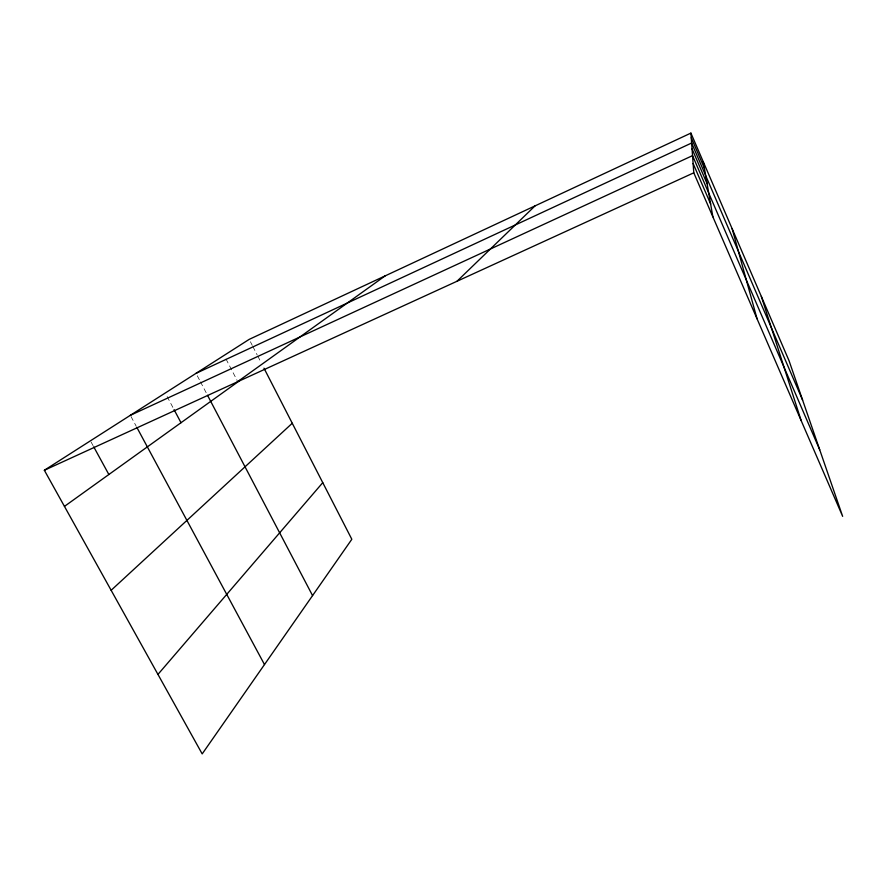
<?xml version="1.0" encoding="UTF-8"?>
<svg xmlns="http://www.w3.org/2000/svg" width="887" height="887" viewBox="0 0 887 887"><rect width="100%" height="100%" fill="white"/><g stroke="black" fill="none" stroke-linecap="round" stroke-linejoin="round"><path stroke-width="0.67" stroke-dasharray="4.43 3.33" d="M91.095 442.025L93.068 445.629M130.999 416.524L136.232 426.248M167.133 396.578L174.074 409.65M197.291 375.789L199.852 380.667M200.484 381.887L206.882 394.083M225.997 359.002L237.25 380.689M250.411 341.761L252.263 345.353M252.873 346.551L257.175 354.933M257.795 356.13L260.867 362.118"/><path stroke-width="1.33" d="M157.953 674.408L322.757 482.661M456.971 281.29L535.061 205.873M111.141 590.287L292.255 423.254M237.295 381.898L385.213 275.846M64.452 506.388L240.078 380.312M263.982 368.183L351.829 539.274L202.192 753.906L44.35 470.265L249.18 339.377L690.906 133.094L789.031 360.687L842.65 516.356L693.789 172.81L690.906 133.094M196.016 373.349L691.627 143.018L802.613 400.115M130.345 415.316L692.547 155.635L819.71 449.742M44.35 470.265L693.789 172.81M93.734 446.837L108.857 474.512M136.886 427.456L264.492 664.551M174.074 409.65L181.015 422.722M207.525 395.303L312.568 595.587M691.25 137.74L704.411 168.253M692.06 148.883L707.105 183.709M693.124 163.518L710.631 203.988M761.312 296.391L801.149 420.582M732.163 228.779L757.054 318.799M703.28 161.8L712.871 216.849"/></g></svg>
